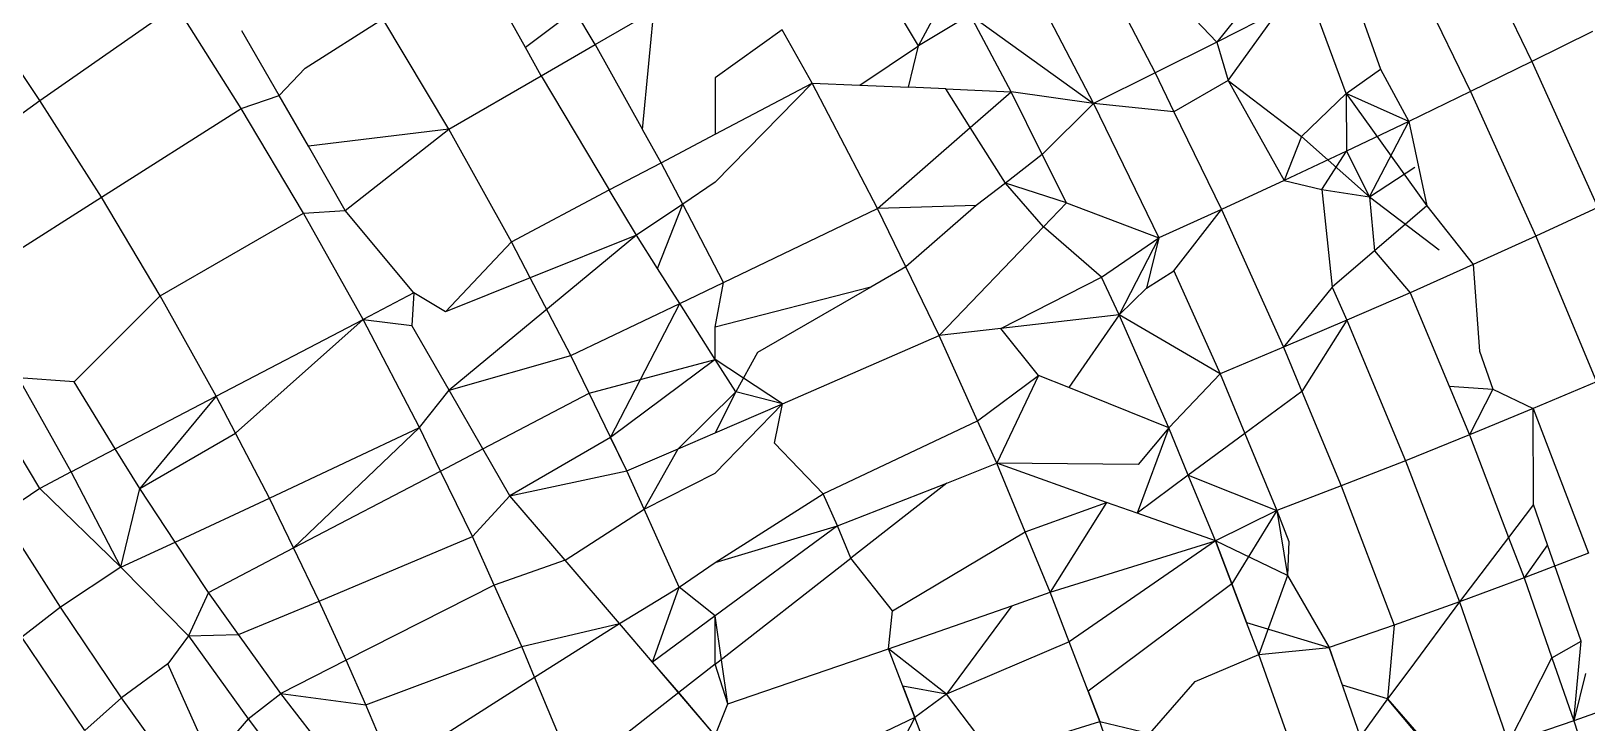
# Model space of a CAD drawing. Header units: inches. Extents: x 17 to 4615, y 5 to 3256.
# Drawn here: x 3234.413 to 3235.638, y 2581.546 to 2582.091 of the extents above; entities that cross this region are included whole.
import ezdxf

# ---------------------------------------------------------------- set-up
doc = ezdxf.new("R2010")
doc.units = ezdxf.units.IN
doc.header["$MEASUREMENT"] = 0

msp = doc.modelspace()

# ---------------------------------------------------------------- linework, layer by layer
for p, q in [((3234.8949, 2582.0131), (3234.9168, 2582.2429)), ((3235.5398, 2582.1805), (3235.5952, 2582.0667)), ((3235.243, 2582.1639), (3235.2984, 2582.0577)), ((3235.4921, 2582.1557), (3235.5469, 2582.043)), ((3234.8026, 2582.0778), (3234.7641, 2582.1468)), ((3234.8575, 2582.08), (3234.9739, 2582.1471)), ((3235.1121, 2582.079), (3235.0782, 2582.1359)), ((3235.1953, 2582.1384), (3235.2499, 2582.0337)), ((3235.3875, 2582.1323), (3235.347, 2582.0819)), ((3235.1121, 2582.079), (3235.1391, 2582.1293)), ((3235.3123, 2582.1183), (3235.347, 2582.0819)), ((3234.4204, 2582.0361), (3234.37, 2582.1106)), ((3234.4204, 2582.0361), (3234.5275, 2582.1106)), ((3234.5789, 2582.0298), (3234.5275, 2582.1106)), ((3234.8416, 2582.1067), (3234.8026, 2582.0778)), ((3234.8575, 2582.08), (3234.8416, 2582.1067)), ((3235.3956, 2582.1064), (3235.347, 2582.0819)), ((3235.3561, 2582.0517), (3235.3956, 2582.1064)), ((3235.4582, 2582.1106), (3235.4758, 2582.0606)), ((3234.6291, 2582.0615), (3234.6904, 2582.1003)), ((3234.7422, 2582.0134), (3234.6904, 2582.1003)), ((3235.1527, 2582.1035), (3235.1121, 2582.079)), ((3235.185, 2582.0428), (3235.1527, 2582.1035)), ((3235.1527, 2582.1035), (3235.2499, 2582.0337)), ((3235.4488, 2582.0416), (3235.4252, 2582.1053)), ((3234.6086, 2582.04), (3234.5794, 2582.0907)), ((3235.0049, 2582.0915), (3234.9521, 2582.0539)), ((3235.0283, 2582.0497), (3235.0049, 2582.0915)), ((3235.347, 2582.0819), (3235.2984, 2582.0577)), ((3235.347, 2582.0819), (3235.3561, 2582.0517)), ((3235.6429, 2582.0904), (3235.5952, 2582.0667)), ((3234.8151, 2582.0555), (3234.8026, 2582.0778)), ((3234.8151, 2582.0555), (3234.8575, 2582.08)), ((3234.8575, 2582.08), (3234.8949, 2582.0131)), ((3235.0659, 2582.0481), (3235.1121, 2582.079)), ((3235.1042, 2582.0464), (3235.1121, 2582.079)), ((3234.6086, 2582.04), (3234.6291, 2582.0615)), ((3235.2984, 2582.0577), (3235.2499, 2582.0337)), ((3235.2984, 2582.0577), (3235.3133, 2582.027)), ((3235.4488, 2582.0416), (3235.4758, 2582.0606)), ((3235.4758, 2582.0606), (3235.4982, 2582.0194)), ((3235.5952, 2582.0667), (3235.5469, 2582.043)), ((3235.5952, 2582.0667), (3235.647, 2581.9518)), ((3234.7422, 2582.0134), (3234.8151, 2582.0555)), ((3234.8151, 2582.0555), (3234.8687, 2581.9656)), ((3234.9521, 2582.0539), (3234.9521, 2582.0095)), ((3234.9521, 2582.0095), (3235.0283, 2582.0497)), ((3235.0283, 2582.0497), (3234.9521, 2581.9717)), ((3235.0283, 2582.0497), (3235.0659, 2582.0481)), ((3235.0798, 2581.951), (3235.0283, 2582.0497)), ((3235.0659, 2582.0481), (3235.1042, 2582.0464)), ((3235.1336, 2582.0451), (3235.1042, 2582.0464)), ((3235.1336, 2582.0451), (3235.185, 2582.0428)), ((3235.1529, 2582.0148), (3235.1336, 2582.0451)), ((3235.3561, 2582.0517), (3235.3133, 2582.027)), ((3235.3561, 2582.0517), (3235.4136, 2582.0078)), ((3235.3561, 2582.0517), (3235.4, 2581.973)), ((3234.3535, 2581.9877), (3234.4204, 2582.0361)), ((3234.4688, 2581.9599), (3234.4204, 2582.0361)), ((3234.5789, 2582.0298), (3234.6086, 2582.04)), ((3234.6317, 2582.0001), (3234.6086, 2582.04)), ((3235.1529, 2582.0148), (3235.185, 2582.0428)), ((3235.2499, 2582.0337), (3235.185, 2582.0428)), ((3235.2096, 2581.9936), (3235.185, 2582.0428)), ((3235.2499, 2582.0337), (3235.2096, 2581.9936)), ((3235.3133, 2582.027), (3235.2499, 2582.0337)), ((3235.2499, 2582.0337), (3235.3014, 2581.9279)), ((3235.4488, 2582.0416), (3235.4136, 2582.0078)), ((3235.4488, 2582.0416), (3235.4492, 2581.9961)), ((3235.4982, 2582.0194), (3235.4488, 2582.0416)), ((3235.4488, 2582.0416), (3235.5124, 2581.9532)), ((3235.5469, 2582.043), (3235.4982, 2582.0194)), ((3235.5469, 2582.043), (3235.5982, 2581.9292)), ((3234.4688, 2581.9599), (3234.5789, 2582.0298)), ((3234.628, 2581.9474), (3234.5789, 2582.0298)), ((3235.3133, 2582.027), (3235.3507, 2581.9502)), ((3234.7422, 2582.0134), (3234.6317, 2582.0001)), ((3234.6608, 2581.9496), (3234.7422, 2582.0134)), ((3234.7916, 2581.9249), (3234.7422, 2582.0134)), ((3234.9095, 2581.987), (3234.8949, 2582.0131)), ((3234.9095, 2581.987), (3234.9521, 2582.0095)), ((3235.0798, 2581.951), (3235.1529, 2582.0148)), ((3235.1806, 2581.9711), (3235.1529, 2582.0148)), ((3235.4982, 2582.0194), (3235.4492, 2581.9961)), ((3235.4672, 2581.9602), (3235.4982, 2582.0194)), ((3235.4982, 2582.0194), (3235.5124, 2581.9532)), ((3234.6608, 2581.9496), (3234.6317, 2582.0001)), ((3235.4136, 2582.0078), (3235.4, 2581.973)), ((3235.4492, 2581.9961), (3235.4, 2581.973)), ((3235.4136, 2582.0078), (3235.4672, 2581.9602)), ((3235.4297, 2581.9659), (3235.4492, 2581.9961)), ((3235.4492, 2581.9961), (3235.4672, 2581.9602)), ((3234.8687, 2581.9656), (3234.9095, 2581.987)), ((3234.9265, 2581.9545), (3234.9095, 2581.987)), ((3235.2096, 2581.9936), (3235.1806, 2581.9711)), ((3235.2287, 2581.9554), (3235.2096, 2581.9936)), ((3235.4672, 2581.9602), (3235.5029, 2581.9836)), ((3234.9521, 2581.9717), (3234.9265, 2581.9545)), ((3235.4, 2581.973), (3235.3507, 2581.9502)), ((3235.4, 2581.973), (3235.4297, 2581.9659)), ((3234.393, 2581.9116), (3234.4688, 2581.9599)), ((3234.5151, 2581.8823), (3234.4688, 2581.9599)), ((3234.7916, 2581.9249), (3234.8687, 2581.9656)), ((3234.89, 2581.93), (3234.8687, 2581.9656)), ((3235.1806, 2581.9711), (3235.1576, 2581.9533)), ((3235.2287, 2581.9554), (3235.1806, 2581.9711)), ((3235.2105, 2581.9365), (3235.1806, 2581.9711)), ((3235.4297, 2581.9659), (3235.4378, 2581.8891)), ((3235.4297, 2581.9659), (3235.4672, 2581.9602)), ((3235.4672, 2581.9602), (3235.522, 2581.9186)), ((3235.4672, 2581.9602), (3235.4711, 2581.9177)), ((3234.5151, 2581.8823), (3234.628, 2581.9474)), ((3234.628, 2581.9474), (3234.6608, 2581.9496)), ((3234.6748, 2581.8637), (3234.628, 2581.9474)), ((3234.7147, 2581.8847), (3234.6608, 2581.9496)), ((3234.9265, 2581.9545), (3234.89, 2581.93)), ((3234.9066, 2581.9038), (3234.9265, 2581.9545)), ((3234.9587, 2581.8928), (3234.9265, 2581.9545)), ((3234.9587, 2581.8928), (3235.0798, 2581.951)), ((3235.1576, 2581.9533), (3235.0798, 2581.951)), ((3235.1022, 2581.9051), (3235.0798, 2581.951)), ((3235.1576, 2581.9533), (3235.1022, 2581.9051)), ((3235.2105, 2581.9365), (3235.2287, 2581.9554)), ((3235.2287, 2581.9554), (3235.3014, 2581.9279)), ((3235.3507, 2581.9502), (3235.3014, 2581.9279)), ((3235.3131, 2581.9019), (3235.3507, 2581.9502)), ((3235.3507, 2581.9502), (3235.3995, 2581.8419)), ((3235.5124, 2581.9532), (3235.4711, 2581.9177)), ((3235.5124, 2581.9532), (3235.549, 2581.9069)), ((3235.647, 2581.9518), (3235.5982, 2581.9292)), ((3235.1283, 2581.8512), (3235.2105, 2581.9365)), ((3235.2562, 2581.8969), (3235.2105, 2581.9365)), ((3234.7398, 2581.8698), (3234.7916, 2581.9249)), ((3234.89, 2581.93), (3234.7425, 2581.8081)), ((3234.8064, 2581.8965), (3234.7916, 2581.9249)), ((3234.89, 2581.93), (3234.8064, 2581.8965)), ((3234.9066, 2581.9038), (3234.89, 2581.93)), ((3235.2562, 2581.8969), (3235.3014, 2581.9279)), ((3235.3014, 2581.9279), (3235.2701, 2581.8673)), ((3235.3014, 2581.9279), (3235.2916, 2581.8883)), ((3235.5982, 2581.9292), (3235.549, 2581.9069)), ((3235.5982, 2581.9292), (3235.6459, 2581.8148)), ((3235.4711, 2581.9177), (3235.4378, 2581.8891)), ((3235.4711, 2581.9177), (3235.4994, 2581.8848)), ((3234.9241, 2581.8763), (3234.9066, 2581.9038)), ((3235.1022, 2581.9051), (3235.0747, 2581.8892)), ((3235.1283, 2581.8512), (3235.1022, 2581.9051)), ((3235.2916, 2581.8883), (3235.3131, 2581.9019)), ((3235.3131, 2581.9019), (3235.3496, 2581.8211)), ((3235.549, 2581.9069), (3235.4994, 2581.8848)), ((3235.549, 2581.9069), (3235.5538, 2581.8389)), ((3234.8064, 2581.8965), (3234.7398, 2581.8698)), ((3234.8384, 2581.8353), (3234.8064, 2581.8965)), ((3234.9241, 2581.8763), (3234.9587, 2581.8928)), ((3234.9521, 2581.8577), (3234.9587, 2581.8928)), ((3235.0747, 2581.8892), (3234.9521, 2581.8577)), ((3235.0747, 2581.8892), (3234.9854, 2581.8377)), ((3235.1769, 2581.8567), (3235.2562, 2581.8969)), ((3235.2701, 2581.8673), (3235.2562, 2581.8969)), ((3235.2701, 2581.8673), (3235.2916, 2581.8883)), ((3235.4378, 2581.8891), (3235.3995, 2581.8419)), ((3235.4378, 2581.8891), (3235.4495, 2581.8632)), ((3234.4474, 2581.8147), (3234.5151, 2581.8823)), ((3234.5592, 2581.8033), (3234.5151, 2581.8823)), ((3234.7147, 2581.8847), (3234.6748, 2581.8637)), ((3234.7147, 2581.8847), (3234.7131, 2581.8591)), ((3234.7398, 2581.8698), (3234.7147, 2581.8847)), ((3234.8384, 2581.8353), (3234.9241, 2581.8763)), ((3234.8697, 2581.7709), (3234.9241, 2581.8763)), ((3234.9521, 2581.8322), (3234.9241, 2581.8763)), ((3235.4994, 2581.8848), (3235.4495, 2581.8632)), ((3235.4994, 2581.8848), (3235.5301, 2581.8112)), ((3234.5592, 2581.8033), (3234.6748, 2581.8637)), ((3234.5743, 2581.7743), (3234.6748, 2581.8637)), ((3234.6748, 2581.8637), (3234.7131, 2581.8591)), ((3234.7191, 2581.7788), (3234.6748, 2581.8637)), ((3235.2701, 2581.8673), (3235.1769, 2581.8567)), ((3235.2701, 2581.8673), (3235.2305, 2581.8102)), ((3235.3092, 2581.7786), (3235.2701, 2581.8673)), ((3235.3496, 2581.8211), (3235.2701, 2581.8673)), ((3235.4495, 2581.8632), (3235.3995, 2581.8419)), ((3235.4495, 2581.8632), (3235.414, 2581.8072)), ((3235.4495, 2581.8632), (3235.4956, 2581.7526)), ((3234.7425, 2581.8081), (3234.7131, 2581.8591)), ((3234.9521, 2581.8322), (3234.9521, 2581.8577)), ((3235.005, 2581.7975), (3235.1283, 2581.8512)), ((3235.1769, 2581.8567), (3235.1283, 2581.8512)), ((3235.1587, 2581.7839), (3235.1283, 2581.8512)), ((3235.2066, 2581.8198), (3235.1769, 2581.8567)), ((3234.9854, 2581.8377), (3234.9682, 2581.8069)), ((3235.3995, 2581.8419), (3235.3496, 2581.8211)), ((3235.3995, 2581.8419), (3235.414, 2581.8072)), ((3235.5538, 2581.8389), (3235.5643, 2581.809)), ((3234.7425, 2581.8081), (3234.8384, 2581.8353)), ((3234.8528, 2581.8057), (3234.8384, 2581.8353)), ((3234.8528, 2581.8057), (3234.9521, 2581.8322)), ((3234.9521, 2581.8322), (3234.8697, 2581.7709)), ((3235.005, 2581.7975), (3234.9521, 2581.8322)), ((3234.9682, 2581.8069), (3234.9521, 2581.8322)), ((3234.4449, 2581.7438), (3234.4036, 2581.8178)), ((3234.4474, 2581.8147), (3234.4036, 2581.8178)), ((3234.4797, 2581.7619), (3234.4474, 2581.8147)), ((3235.1587, 2581.7839), (3235.2066, 2581.8198)), ((3235.2066, 2581.8198), (3235.1737, 2581.7506)), ((3235.2305, 2581.8102), (3235.2066, 2581.8198)), ((3235.3496, 2581.8211), (3235.3092, 2581.7786)), ((3235.3496, 2581.8211), (3235.3691, 2581.7741)), ((3235.6459, 2581.8148), (3235.5962, 2581.7936)), ((3234.4202, 2581.7307), (3234.3773, 2581.8027)), ((3234.4797, 2581.7619), (3234.5592, 2581.8033)), ((3234.5592, 2581.8033), (3234.4989, 2581.7307)), ((3234.5743, 2581.7743), (3234.5592, 2581.8033)), ((3234.7191, 2581.7788), (3234.7425, 2581.8081)), ((3234.7691, 2581.762), (3234.7425, 2581.8081)), ((3234.7691, 2581.762), (3234.8528, 2581.8057)), ((3234.8825, 2581.7447), (3234.8528, 2581.8057)), ((3234.9682, 2581.8069), (3234.9228, 2581.762)), ((3234.9682, 2581.8069), (3234.9521, 2581.7747)), ((3235.005, 2581.7975), (3234.9682, 2581.8069)), ((3235.3092, 2581.7786), (3235.2305, 2581.8102)), ((3235.414, 2581.8072), (3235.3691, 2581.7741)), ((3235.414, 2581.8072), (3235.4449, 2581.7329)), ((3235.5301, 2581.8112), (3235.546, 2581.7729)), ((3235.5301, 2581.8112), (3235.5643, 2581.809)), ((3235.5643, 2581.809), (3235.546, 2581.7729)), ((3235.5643, 2581.809), (3235.5962, 2581.7936)), ((3234.9521, 2581.7747), (3235.005, 2581.7975)), ((3234.9521, 2581.7429), (3235.005, 2581.7975)), ((3234.9988, 2581.7665), (3235.005, 2581.7975)), ((3235.5962, 2581.7936), (3235.546, 2581.7729)), ((3235.5962, 2581.7936), (3235.6396, 2581.68)), ((3235.5963, 2581.7181), (3235.5962, 2581.7936)), ((3234.601, 2581.7233), (3234.7191, 2581.7788)), ((3234.7191, 2581.7788), (3234.6201, 2581.684)), ((3234.7358, 2581.7445), (3234.7191, 2581.7788)), ((3235.037, 2581.7266), (3235.1587, 2581.7839)), ((3235.1737, 2581.7506), (3235.1587, 2581.7839)), ((3235.3092, 2581.7786), (3235.2842, 2581.7114)), ((3235.3092, 2581.7786), (3235.2852, 2581.7498)), ((3235.3246, 2581.7412), (3235.3092, 2581.7786)), ((3234.4989, 2581.7307), (3234.5743, 2581.7743)), ((3234.601, 2581.7233), (3234.5743, 2581.7743)), ((3234.8697, 2581.7709), (3234.7904, 2581.7251)), ((3234.8825, 2581.7447), (3234.8697, 2581.7709)), ((3234.9228, 2581.762), (3234.9521, 2581.7747)), ((3235.037, 2581.7266), (3234.9988, 2581.7665)), ((3235.3691, 2581.7741), (3235.3246, 2581.7412)), ((3235.3691, 2581.7741), (3235.3943, 2581.7136)), ((3235.546, 2581.7729), (3235.4956, 2581.7526)), ((3235.546, 2581.7729), (3235.5768, 2581.6922)), ((3234.4449, 2581.7438), (3234.4797, 2581.7619)), ((3234.4989, 2581.7307), (3234.4797, 2581.7619)), ((3234.7358, 2581.7445), (3234.7691, 2581.762)), ((3234.7904, 2581.7251), (3234.7691, 2581.762)), ((3234.8825, 2581.7447), (3234.9228, 2581.762)), ((3234.8961, 2581.7145), (3234.9228, 2581.762)), ((3235.4956, 2581.7526), (3235.4449, 2581.7329)), ((3235.4956, 2581.7526), (3235.538, 2581.6417)), ((3234.4449, 2581.7438), (3234.4202, 2581.7307)), ((3234.4841, 2581.6688), (3234.4449, 2581.7438)), ((3234.6201, 2581.684), (3234.7358, 2581.7445)), ((3234.7609, 2581.693), (3234.7358, 2581.7445)), ((3234.7904, 2581.7251), (3234.8825, 2581.7447)), ((3234.8961, 2581.7145), (3234.8825, 2581.7447)), ((3234.8961, 2581.7145), (3234.9521, 2581.7429)), ((3235.1344, 2581.7351), (3235.1737, 2581.7506)), ((3235.1961, 2581.6968), (3235.1737, 2581.7506)), ((3235.2602, 2581.7199), (3235.1737, 2581.7506)), ((3235.2852, 2581.7498), (3235.1737, 2581.7506)), ((3235.3246, 2581.7412), (3235.2842, 2581.7114)), ((3235.346, 2581.6895), (3235.3246, 2581.7412)), ((3235.3246, 2581.7412), (3235.3943, 2581.7136)), ((3234.4202, 2581.7307), (3234.3902, 2581.7103)), ((3234.4841, 2581.6688), (3234.4202, 2581.7307)), ((3234.4841, 2581.6688), (3234.4989, 2581.7307)), ((3234.5268, 2581.6887), (3234.4989, 2581.7307)), ((3234.9521, 2581.6727), (3235.037, 2581.7266)), ((3235.0484, 2581.7013), (3235.037, 2581.7266)), ((3235.0484, 2581.7013), (3235.1344, 2581.7351)), ((3235.1344, 2581.7351), (3235.0589, 2581.6761)), ((3235.4449, 2581.7329), (3235.3943, 2581.7136)), ((3235.4449, 2581.7329), (3235.4868, 2581.6234)), ((3234.5268, 2581.6887), (3234.601, 2581.7233)), ((3234.6201, 2581.684), (3234.601, 2581.7233)), ((3234.7609, 2581.693), (3234.7904, 2581.7251)), ((3234.8339, 2581.6744), (3234.7904, 2581.7251)), ((3234.8339, 2581.6744), (3234.8961, 2581.7145)), ((3234.9237, 2581.6533), (3234.8961, 2581.7145)), ((3235.1961, 2581.6968), (3235.2602, 2581.7199)), ((3235.2602, 2581.7199), (3235.2159, 2581.6492)), ((3235.2842, 2581.7114), (3235.2602, 2581.7199)), ((3235.5963, 2581.7181), (3235.5768, 2581.6922)), ((3235.6074, 2581.6865), (3235.5963, 2581.7181)), ((3234.4365, 2581.6375), (3234.3902, 2581.7103)), ((3235.346, 2581.6895), (3235.2842, 2581.7114)), ((3235.3943, 2581.7136), (3235.346, 2581.6895)), ((3235.3943, 2581.7136), (3235.3589, 2581.6558)), ((3235.3943, 2581.7136), (3235.4026, 2581.6624)), ((3235.3943, 2581.7136), (3235.4037, 2581.6892)), ((3234.6403, 2581.6423), (3234.7609, 2581.693)), ((3234.7781, 2581.6548), (3234.7609, 2581.693)), ((3234.9521, 2581.6727), (3235.0484, 2581.7013)), ((3235.0484, 2581.7013), (3234.9521, 2581.6306)), ((3235.0589, 2581.6761), (3235.0484, 2581.7013)), ((3235.0917, 2581.6345), (3235.1961, 2581.6968)), ((3235.2159, 2581.6492), (3235.1961, 2581.6968)), ((3235.5768, 2581.6922), (3235.538, 2581.6417)), ((3235.5768, 2581.6922), (3235.589, 2581.6605)), ((3234.4841, 2581.6688), (3234.5268, 2581.6887)), ((3234.5532, 2581.6489), (3234.5268, 2581.6887)), ((3234.5532, 2581.6489), (3234.6201, 2581.684)), ((3234.6403, 2581.6423), (3234.6201, 2581.684)), ((3235.2159, 2581.6492), (3235.346, 2581.6895)), ((3235.346, 2581.6895), (3235.2309, 2581.6101)), ((3235.3705, 2581.6255), (3235.346, 2581.6895)), ((3235.346, 2581.6895), (3235.3589, 2581.6558)), ((3235.4026, 2581.6624), (3235.346, 2581.6895)), ((3235.4037, 2581.6892), (3235.4026, 2581.6624)), ((3235.6074, 2581.6865), (3235.589, 2581.6605)), ((3235.6396, 2581.68), (3235.589, 2581.6605)), ((3235.634, 2581.6108), (3235.6074, 2581.6865)), ((3234.4841, 2581.6688), (3234.4365, 2581.6375)), ((3234.4841, 2581.6688), (3234.5373, 2581.6149)), ((3234.8339, 2581.6744), (3234.7781, 2581.6548)), ((3234.8766, 2581.6247), (3234.8339, 2581.6744)), ((3234.9237, 2581.6533), (3234.9521, 2581.6727)), ((3234.9521, 2581.5926), (3235.0589, 2581.6761)), ((3235.0917, 2581.6345), (3235.0589, 2581.6761)), ((3234.7781, 2581.6548), (3234.6614, 2581.5957)), ((3234.7999, 2581.6064), (3234.7781, 2581.6548)), ((3234.8766, 2581.6247), (3234.9237, 2581.6533)), ((3234.9027, 2581.5942), (3234.9237, 2581.6533)), ((3234.9521, 2581.6306), (3234.9237, 2581.6533)), ((3235.3589, 2581.6558), (3235.2457, 2581.5714)), ((3235.3589, 2581.6558), (3235.3705, 2581.6255)), ((3235.4026, 2581.6624), (3235.3802, 2581.6001)), ((3235.4026, 2581.6624), (3235.4355, 2581.6058)), ((3235.589, 2581.6605), (3235.538, 2581.6417)), ((3235.589, 2581.6605), (3235.6109, 2581.5975)), ((3234.5532, 2581.6489), (3234.5373, 2581.6149)), ((3234.5768, 2581.616), (3234.5532, 2581.6489)), ((3234.5768, 2581.616), (3234.6403, 2581.6423)), ((3234.6614, 2581.5957), (3234.6403, 2581.6423)), ((3235.1857, 2581.6386), (3235.2159, 2581.6492)), ((3235.2309, 2581.6101), (3235.2159, 2581.6492)), ((3235.538, 2581.6417), (3235.4868, 2581.6234)), ((3235.538, 2581.6417), (3235.4989, 2581.5886)), ((3235.538, 2581.6417), (3235.5767, 2581.5306)), ((3234.4365, 2581.6375), (3234.4061, 2581.6139)), ((3234.4846, 2581.5662), (3234.4365, 2581.6375)), ((3234.9521, 2581.6306), (3234.9027, 2581.5942)), ((3234.962, 2581.5613), (3234.9521, 2581.6306)), ((3234.9521, 2581.5926), (3234.9521, 2581.6306)), ((3235.0886, 2581.6046), (3235.1857, 2581.6386)), ((3235.0886, 2581.6046), (3235.0917, 2581.6345)), ((3235.1857, 2581.6386), (3235.1342, 2581.5689)), ((3234.7999, 2581.6064), (3234.8766, 2581.6247)), ((3234.8099, 2581.5824), (3234.8766, 2581.6247)), ((3234.9027, 2581.5942), (3234.8766, 2581.6247)), ((3235.3802, 2581.6001), (3235.3705, 2581.6255)), ((3235.3705, 2581.6255), (3235.4355, 2581.6058)), ((3235.4868, 2581.6234), (3235.4355, 2581.6058)), ((3235.4868, 2581.6234), (3235.4814, 2581.5653)), ((3234.4557, 2581.5405), (3234.4061, 2581.6139)), ((3234.5373, 2581.6149), (3234.521, 2581.5929)), ((3234.5373, 2581.6149), (3234.5768, 2581.616)), ((3234.5373, 2581.6149), (3234.5842, 2581.5496)), ((3234.61, 2581.5696), (3234.5768, 2581.616)), ((3234.6771, 2581.5607), (3234.7999, 2581.6064)), ((3234.8099, 2581.5824), (3234.7999, 2581.6064)), ((3234.962, 2581.5613), (3235.0886, 2581.6046)), ((3235.1092, 2581.5507), (3235.0886, 2581.6046)), ((3235.1342, 2581.5689), (3235.0886, 2581.6046)), ((3235.2309, 2581.6101), (3235.1342, 2581.5689)), ((3235.2548, 2581.5476), (3235.2309, 2581.6101)), ((3235.3802, 2581.6001), (3235.4355, 2581.6058)), ((3235.4355, 2581.6058), (3235.46, 2581.5355)), ((3235.4459, 2581.576), (3235.4355, 2581.6058)), ((3235.6109, 2581.5975), (3235.634, 2581.6108)), ((3235.6281, 2581.548), (3235.634, 2581.6108)), ((3234.521, 2581.5929), (3234.4846, 2581.5662)), ((3234.5555, 2581.5163), (3234.521, 2581.5929)), ((3234.6614, 2581.5957), (3234.61, 2581.5696)), ((3234.6771, 2581.5607), (3234.6614, 2581.5957)), ((3234.9521, 2581.5366), (3234.9027, 2581.5942)), ((3234.9233, 2581.5702), (3234.9027, 2581.5942)), ((3234.9521, 2581.5926), (3234.9233, 2581.5702)), ((3234.962, 2581.5613), (3234.9521, 2581.5926)), ((3235.3299, 2581.579), (3235.3802, 2581.6001)), ((3235.412, 2581.5105), (3235.3802, 2581.6001)), ((3235.5767, 2581.5306), (3235.6109, 2581.5975)), ((3235.6109, 2581.5975), (3235.6281, 2581.548)), ((3234.6978, 2581.5112), (3234.8099, 2581.5824)), ((3234.8362, 2581.5192), (3234.8099, 2581.5824)), ((3235.4989, 2581.5886), (3235.4814, 2581.5653)), ((3235.6373, 2581.5852), (3235.6281, 2581.548)), ((3234.5842, 2581.5496), (3234.61, 2581.5696)), ((3234.61, 2581.5696), (3234.6771, 2581.5607)), ((3234.6693, 2581.4931), (3234.61, 2581.5696)), ((3234.9233, 2581.5702), (3234.8746, 2581.5321)), ((3234.9521, 2581.5366), (3234.9233, 2581.5702)), ((3235.0999, 2581.5753), (3235.1092, 2581.5507)), ((3235.1342, 2581.5689), (3235.0999, 2581.5753)), ((3235.1342, 2581.5689), (3235.1092, 2581.5507)), ((3235.1705, 2581.5214), (3235.1342, 2581.5689)), ((3235.2457, 2581.5714), (3235.2548, 2581.5476)), ((3235.2943, 2581.5382), (3235.3299, 2581.579)), ((3235.4814, 2581.5653), (3235.4459, 2581.576)), ((3234.4846, 2581.5662), (3234.4557, 2581.5405)), ((3234.5346, 2581.4968), (3234.4846, 2581.5662)), ((3234.6978, 2581.5112), (3234.6771, 2581.5607)), ((3234.9521, 2581.5366), (3234.962, 2581.5613)), ((3235.4814, 2581.5653), (3235.46, 2581.5355)), ((3235.525, 2581.5138), (3235.4814, 2581.5653)), ((3235.4814, 2581.5653), (3235.506, 2581.5369)), ((3235.6792, 2581.5662), (3235.6281, 2581.548)), ((3234.5842, 2581.5496), (3234.5555, 2581.5163)), ((3234.5842, 2581.5496), (3234.6328, 2581.4861)), ((3235.1092, 2581.5507), (3234.9891, 2581.4935)), ((3235.1092, 2581.5507), (3235.0799, 2581.4938)), ((3235.1258, 2581.5075), (3235.1092, 2581.5507)), ((3235.1705, 2581.5214), (3235.2548, 2581.5476)), ((3235.2684, 2581.5085), (3235.2548, 2581.5476)), ((3235.2548, 2581.5476), (3235.2943, 2581.5382)), ((3235.6281, 2581.548), (3235.5767, 2581.5306)), ((3235.6281, 2581.548), (3235.6508, 2581.4786))]:
    msp.add_line(p, q)

doc.saveas('drawing.dxf')
